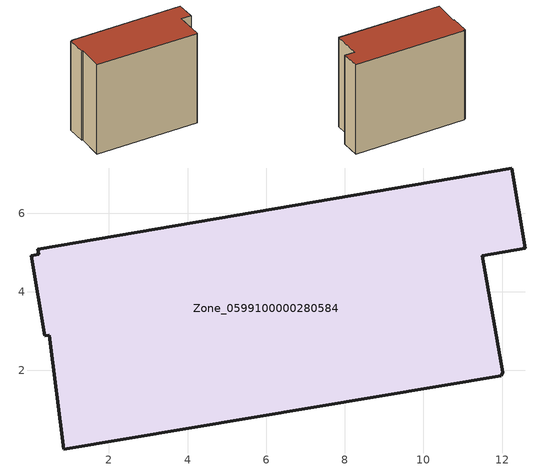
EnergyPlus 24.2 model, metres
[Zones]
Zone_0599100000280584
 floor ground (C_G): 11.5,4.92 12.02,1.95 11.98,1.87 0.85,0 0.48,2.9 0.36,2.88 0.02,4.92 0.21,4.95 0.19,5.08 12.24,7.15 12.59,5.11 z0
 wall outside (C_F): 0.85,0 11.98,1.87 12.02,1.95 11.5,4.92 12.59,5.11 12.24,7.15 0.19,5.08 0.21,4.95 0.02,4.92 0.36,2.88 0.48,2.9 0.85,0 z0:10.21
 roof outside (C_R): 0.36,2.88 0.48,2.9 0.85,0 11.98,1.87 12.02,1.95 11.5,4.92 12.59,5.11 12.24,7.15 0.19,5.08 0.21,4.95 0.02,4.92 z10.21
[BUILDING]
Pand.0599100000280584: North Axis=0; Terrain=City; Loads Convergence Tolerance Value=0.04; Temperature Convergence Tolerance Value=0.4; Solar Distribution=FullExterior; Maximum Number of Warmup Days=25; Minimum Number of Warmup Days=1
[Site:Location]
Rotterdam.The.Hague.AP_ZH_NLD Design_Conditions: Latitude=51.96; Longitude=4.45; Time Zone=1; Elevation=-4.5
[SITE:GROUNDTEMPERATURE:BUILDINGSURFACE]
18, 18, 18, 18, 18, 18, 18, 18, 18, 18, 18, 18
[MATERIAL] Thermal Absorptance=0.9; Solar Absorptance=0.7; Visible Absorptance=0.7
Name | Roughness | Thickness | Conductivity | Density | Specific Heat
G.TI.1946 | MediumSmooth | 0.15 | 1 | 540 | 1210
F.TI.1946 | Rough | 0.3 | 0.857143 | 1920 | 840
R.TI.1946 | MediumRough | 0.2 | 0.1 | 1500 | 1000
[CONSTRUCTION]
C_G: G.TI.1946
C_F: F.TI.1946
C_R: R.TI.1946
[ZONE]
Zone_0599100000280584: Type=1; Multiplier=1; Ceiling Height=Autocalculate; Volume=Autocalculate; Floor Area=autocalculate; Part of Total Floor Area=Yes
[ZONEINFILTRATION:DESIGNFLOWRATE]
Infil_Zone_0599100000280584: Zone or ZoneList or Space or SpaceList=Zone_0599100000280584; Schedule=AlwaysOn; Design Flow Rate Calculation Method=Flow/Area; Flow Rate per Floor Area=0.003; Constant Term Coefficient=1; Temperature Term Coefficient=0; Velocity Term Coefficient=0; Velocity Squared Term Coefficient=0
[HVACTEMPLATE:ZONE:IDEALLOADSAIRSYSTEM]
Zone_0599100000280584: Maximum Heating Supply Air Temperature=50; Minimum Cooling Supply Air Temperature=13; Maximum Heating Supply Air Humidity Ratio=0.0156; Minimum Cooling Supply Air Humidity Ratio=0.0077; Heating Limit=NoLimit; Cooling Limit=NoLimit; Dehumidification Control Type=ConstantSensibleHeatRatio; Cooling Sensible Heat Ratio=0.7; Dehumidification Setpoint=60; Humidification Control Type=None; Humidification Setpoint=30; Outdoor Air Method=None; Outdoor Air Flow Rate per Person=0.00944; Outdoor Air Flow Rate per Zone Floor Area=0; Outdoor Air Flow Rate per Zone=0; Demand Controlled Ventilation Type=None; Outdoor Air Economizer Type=NoEconomizer; Heat Recovery Type=None; Sensible Heat Recovery Effectiveness=0.7; Latent Heat Recovery Effectiveness=0.65
[ZONECONTROL:THERMOSTAT]
ThermostatControl_Zone_0599100000280584: Zone or ZoneList=Zone_0599100000280584; Control Type Schedule=DualSetpointControlType; Control 1=Thermostat_Zone_0599100000280584; Temperature Difference Between Cutout And Setpoint=0
[THERMOSTATSETPOINT:DUALSETPOINT]
Thermostat_Zone_0599100000280584: Heating Setpoint Temperature Schedule=HeatingSetpoint_Zone_0599100000280584; Cooling Setpoint Temperature Schedule=CoolingSetpoint_Zone_0599100000280584
[SCHEDULE:COMPACT]
HeatingSetpoint_Zone_0599100000280584: Through: 12/31, For: AllDays, Until: 24:00, 21
CoolingSetpoint_Zone_0599100000280584: Through: 12/31, For: AllDays, Until: 24:00, 24
DualSetpointControlType: Through: 12/31, For: AllDays, Until: 24:00, 4
AlwaysOn: Through: 12/31, For: AllDays, Until: 24:00, 1
